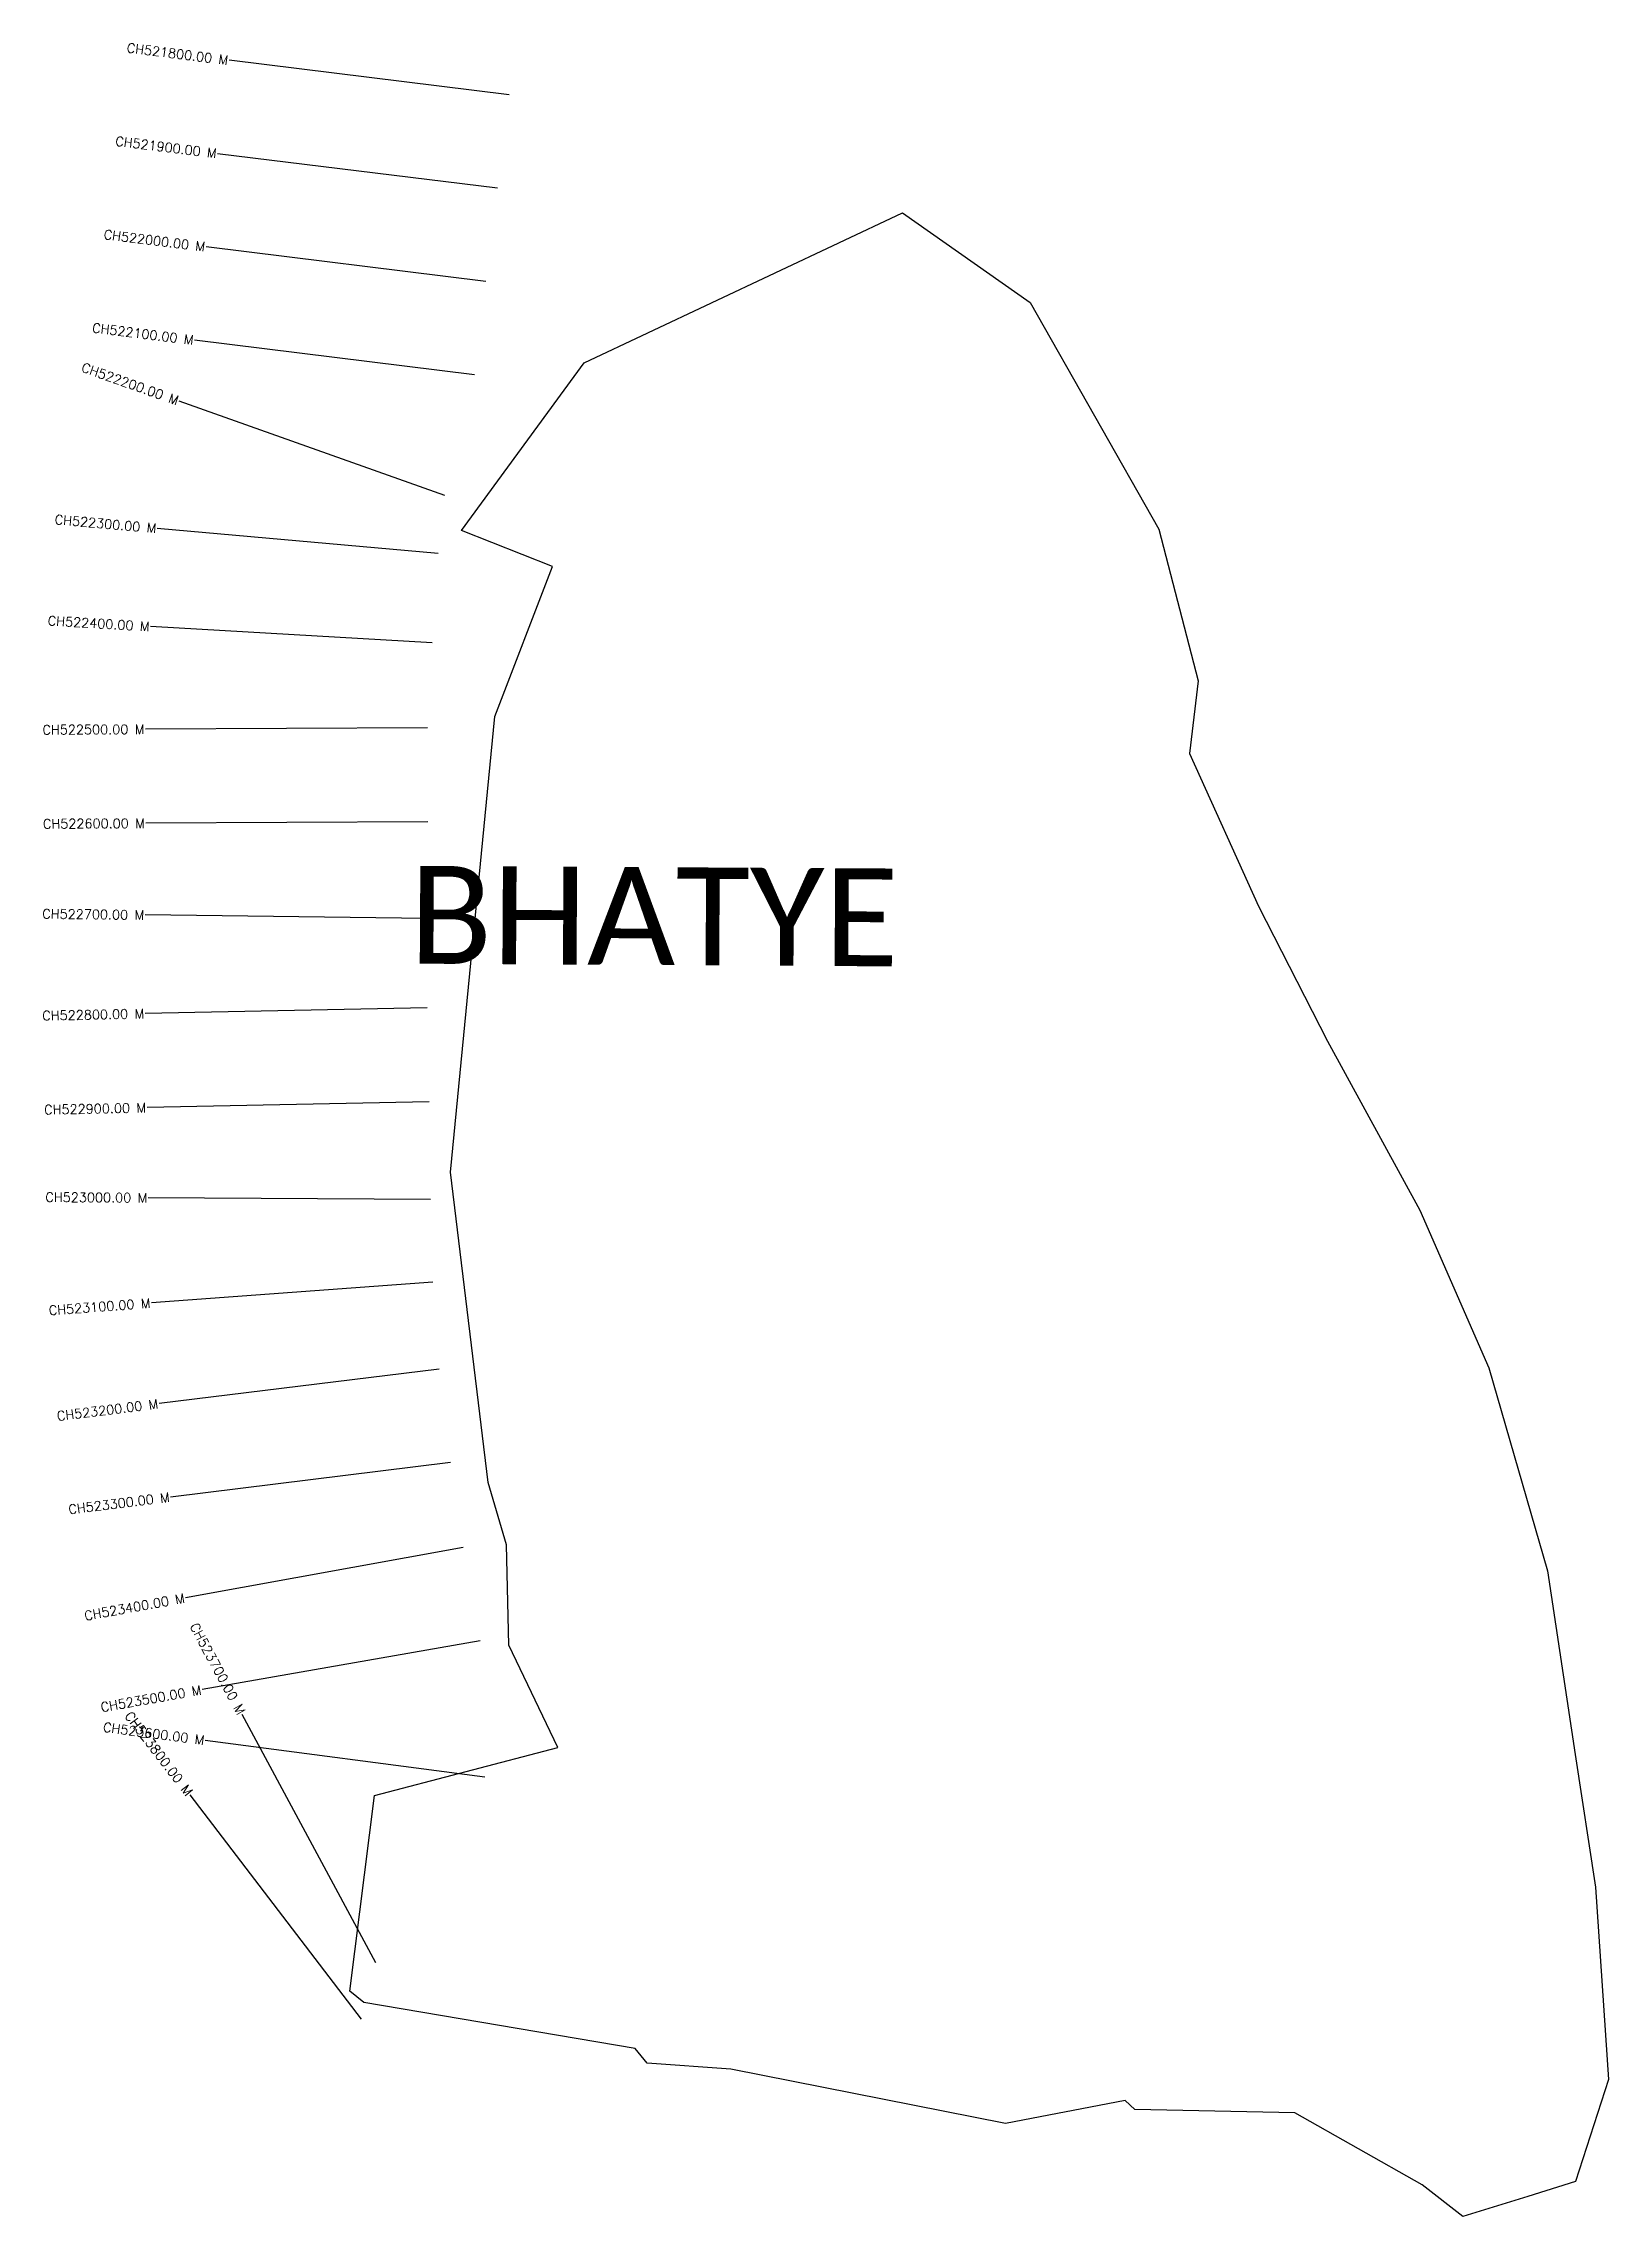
# Model space of a CAD drawing. Header units: metres. Extents: x 318113 to 319778, y 1876233 to 1878544.
import ezdxf
from ezdxf.enums import TextEntityAlignment as Align

# ---------------------------------------------------------------- set-up
doc = ezdxf.new("R2010")
doc.units = ezdxf.units.M
for name, color, linetype in [('CS', 134, 'Continuous'), ('CSMark', 6, 'Continuous'), ('village', 3, 'Continuous'), ('VILLAGE NAME', 250, 'Continuous')]:
    doc.layers.add(name, color=color, linetype=linetype)
doc.styles.get("Standard").update_dxf_attribs({"font": 'simplex.shx'})

msp = doc.modelspace()

# ---------------------------------------------------------------- linework, layer by layer
at = {"layer": 'CS'}
for p, q in [((318608.4, 1878489.2), (318310.6, 1878526.1)), ((318596.1, 1878390), (318298.3, 1878426.8)), ((318583.8, 1878290.7), (318286.1, 1878327.6)), ((318571.5, 1878191.5), (318273.8, 1878228.3)), ((318540.2, 1878063.2), (318257.5, 1878163.6)), ((318533.1, 1878001.6), (318234.3, 1878028.2)), ((318526.6, 1877906.4), (318227.1, 1877923.9)), ((318521.6, 1877816), (318221.6, 1877814.6)), ((318522.1, 1877716), (318222.1, 1877714.6)), ((318521.4, 1877613.5), (318221.4, 1877617.1)), ((318521.3, 1877518.4), (318221.4, 1877512.2)), ((318523.4, 1877418.4), (318223.4, 1877412.3)), ((318524.7, 1877314.4), (318224.7, 1877316.3)), ((318527.2, 1877226.5), (318228, 1877204.5)), ((318533.9, 1877134.1), (318236.2, 1877097.4)), ((318546.2, 1877034.9), (318248.4, 1876998.1)), ((318559.7, 1876944.3), (318264.4, 1876891)), ((318577.5, 1876845.2), (318282, 1876793.2)), ((318466.6, 1876502.5), (318324.6, 1876766.8)), ((318582.7, 1876700.2), (318285.3, 1876739.2)), ((318451.5, 1876442.9), (318269.4, 1876681.3))]:
    msp.add_line(p, q, dxfattribs=at)
at = {"layer": 'village', "color": 3, "true_color": 0x00ff00}
msp.add_polyline3d([(319777.6, 1876378.6, 0), (319742.5, 1876270, 0), (319691.8, 1876254.3, 0), (319622.6, 1876232.8, 0), (319579.6, 1876266.4, 0), (319443.9, 1876343.3, 0), (319273.9, 1876346.7, 0), (319263.7, 1876356.3, 0), (319136.4, 1876331.8, 0), (318844.4, 1876389.5, 0), (318755.2, 1876396.1, 0), (318742.4, 1876411.6, 0), (318453.9, 1876460.5, 0), (318439.1, 1876472.5, 0), (318465.3, 1876680.5, 0), (318660.4, 1876731.7, 0), (318608.3, 1876840.5, 0), (318605.5, 1876947.3, 0), (318586.2, 1877013.4, 0), (318546.1, 1877343.5, 0), (318593.3, 1877828.2, 0), (318654.6, 1877987.8, 0), (318557.7, 1878026.1, 0), (318688.4, 1878204.5, 0), (319026.7, 1878363.9, 0), (319162.7, 1878268.4, 0), (319299.4, 1878027.4, 0), (319341.2, 1877866.3, 0), (319332, 1877788.7, 0), (319405.5, 1877626.5, 0), (319478.9, 1877482.8, 0), (319576.8, 1877303.2, 0), (319650.5, 1877135.5, 0), (319712.6, 1876919.4, 0), (319742.3, 1876724.2, 0), (319763.8, 1876583, 0)], close=True, dxfattribs=at)

# ---------------------------------------------------------------- texts
at = {"layer": 'CSMark'}
for s, rotation, p in [('CH521800.00 M', 352.94, (318309.6, 1878526.2)), ('CH521900.00 M', 352.94, (318297.4, 1878427)), ('CH522000.00 M', 352.94, (318285.1, 1878327.7)), ('CH522100.00 M', 352.94, (318272.8, 1878228.5)), ('CH522200.00 M', 340.445, (318256.5, 1878163.9)), ('CH522300.00 M', 354.9266, (318233.3, 1878028.3)), ('CH522400.00 M', 356.6612, (318226.1, 1877923.9)), ('CH522500.00 M', 0.271, (318220.6, 1877814.6)), ('CH522600.00 M', 0.271, (318221.1, 1877714.6)), ('CH522700.00 M', 359.3215, (318220.4, 1877617.1)), ('CH522800.00 M', 1.1708, (318220.4, 1877512.2)), ('CH522900.00 M', 1.1708, (318222.4, 1877412.2)), ('CH523000.00 M', 359.6289, (318223.7, 1877316.3)), ('CH523100.00 M', 4.2074, (318227, 1877204.4)), ('CH523200.00 M', 7.0279, (318235.2, 1877097.3)), ('CH523300.00 M', 7.0279, (318247.4, 1876998)), ('CH523400.00 M', 10.2396, (318263.4, 1876890.8)), ('CH523700.00 M', 298.2478, (318324.1, 1876767.7)), ('CH523500.00 M', 9.9824, (318281, 1876793)), ('CH523800.00 M', 307.381, (318268.8, 1876682.1)), ('CH523600.00 M', 352.5248, (318284.3, 1876739.4))]:
    msp.add_text(s, height=10, rotation=rotation, dxfattribs=at).set_placement(p, align=Align.MIDDLE_RIGHT)
at = {"layer": 'VILLAGE NAME', "insert": (318502.6, 1877669.4), "char_height": 104.042, "attachment_point": 1, "rotation": 359.6762}
msp.add_mtext_dynamic_manual_height_columns('{\\fCalibri|b0|i0|c0|p34;BHATYE}', width=1217.858, gutter_width=520.2, heights=[0], dxfattribs=at)

doc.saveas('drawing.dxf')
